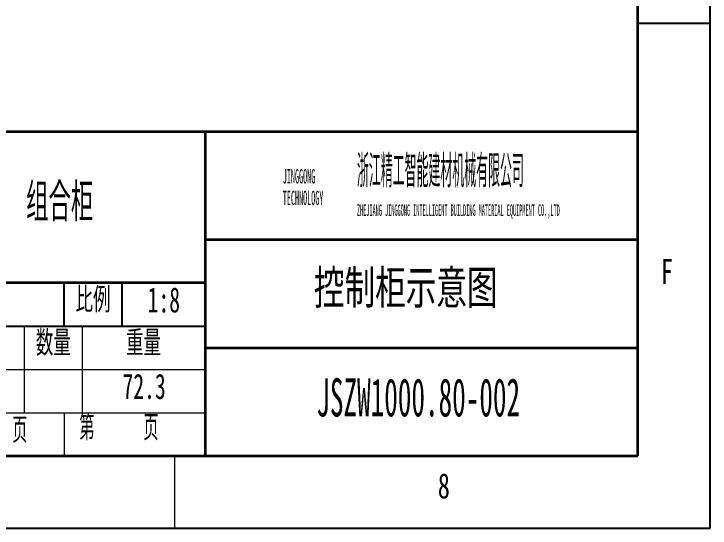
# Model space of a CAD drawing. Header units: millimetres. Extents: x 0 to 4752, y 0 to 3360.
# Drawn here: x 3980 to 4752, y 0 to 570 of the extents above; entities that cross this region are included whole.
import ezdxf

# ---------------------------------------------------------------- set-up
doc = ezdxf.new("R2010")
doc.units = ezdxf.units.MM
doc.header["$LTSCALE"] = 8
doc.layers.add('图框线', color=5, linetype='Continuous', lineweight=35)
doc.layers.add('轮廓线', color=7, linetype='Continuous', lineweight=35)
doc.layers.add('细线', color=5, linetype='Continuous')
doc.styles.add('SLDTEXTSTYLE0', font='TXT', dxfattribs={"width": 0.333762, "bigfont": 'bigfont'})
doc.styles.add('SLDTEXTSTYLE1', font='TXT', dxfattribs={"width": 0.333762})
doc.styles.add('SLDTEXTSTYLE10', font='TXT', dxfattribs={"width": 0.63})
doc.styles.add('SLDTEXTSTYLE11', font='TXT', dxfattribs={"width": 0.63, "bigfont": 'bigfont'})
doc.styles.add('SLDTEXTSTYLE12', font='TXT', dxfattribs={"width": 0.543333, "bigfont": 'bigfont'})
doc.styles.add('SLDTEXTSTYLE13', font='TXT', dxfattribs={"width": 0.537143, "bigfont": 'bigfont'})
doc.styles.add('SLDTEXTSTYLE15', font='TXT', dxfattribs={"width": 0.532812, "bigfont": 'bigfont'})
doc.styles.add('SLDTEXTSTYLE16', font='TXT', dxfattribs={"width": 0.728809, "bigfont": 'bigfont'})
doc.styles.add('SLDTEXTSTYLE2', font='TXT', dxfattribs={"width": 0.375524})
doc.styles.add('SLDTEXTSTYLE20', font='TXT', dxfattribs={"width": 0.523039})
doc.styles.add('SLDTEXTSTYLE4', font='TXT', dxfattribs={"width": 0.7})

# ---------------------------------------------------------------- blocks, each defined once
blk = doc.blocks.new('SW_NOTE_0_1')
at = {"color": 0, "linetype": 'Continuous', "lineweight": 0, "char_height": 16, "attachment_point": 1, "style": 'SLDTEXTSTYLE2'}
for s, insert in [('JINGGONG', (0, 20.63)), ('TECHNOLOGY', (0, -3.37))]:
    blk.add_mtext(s, dxfattribs=dict(at, insert=insert))
blk = doc.blocks.new('SW_NOTE_0')
at = {"color": 0, "linetype": 'Continuous', "lineweight": 0, "attachment_point": 1}
for s, insert, char_height, style in [('浙江精工智能建材机械有限公司', (0, 46.41), 36, 'SLDTEXTSTYLE0'), ('ZHEJIANG JINGGONG INTELLIGENT BUILDING MATERIAL EQUIPMENT CO.,LTD', (0, -8.56), 12.7, 'SLDTEXTSTYLE1')]:
    blk.add_mtext(s, dxfattribs=dict(at, insert=insert, char_height=char_height, style=style))
blk = doc.blocks.new('块1_1')
at = {"color": 3, "linetype": 'Continuous', "lineweight": 0, "true_color": 0x00ff00}
blk.add_blockref('SW_NOTE_0', (-2.1, 413.18), dxfattribs=at)
blk = doc.blocks.new('浙江精工智能建材机械有限公司_俞工')
at = {"color": 7, "linetype": 'Continuous'}
blk.add_blockref('块1_1', (84.52, -388.25), dxfattribs=at)
at = {"color": 7, "linetype": 'Continuous', "lineweight": 0}
blk.add_blockref('SW_NOTE_0_1', (0.22, 34.96), dxfattribs=at)

msp = doc.modelspace()

# ---------------------------------------------------------------- linework, layer by layer
at = {"color": 5, "linetype": 'Continuous', "lineweight": 18, "true_color": 0x0000ff}
for p, q in [((3992, 128), (3992, 224)), ((4056, 128), (4056, 224)), ((3880, 176), (4192, 176)), ((3448, 128), (4192, 128)), ((4036, 128), (4036, 80.20014)), ((4158, 80), (4158, 0))]:
    msp.add_line(p, q, dxfattribs=at)
at = {"layer": '图框线'}
for p, q in [((4672, 80), (4672, 3280)), ((3232, 440), (4672, 440)), ((200, 80), (4672, 80))]:
    msp.add_line(p, q, dxfattribs=at)
at = {"layer": '细线'}
for p, q in [((4752, 0), (4752, 3360)), ((4752, 560), (4672, 560)), ((4036, 224), (4036, 272)), ((4100, 224), (4100, 272)), ((3880, 224), (4192, 224)), ((0, 0), (4752, 0))]:
    msp.add_line(p, q, dxfattribs=at)
at = {"layer": '轮廓线'}
for p, q in [((4192, 440), (4192, 80)), ((4672, 320), (4192, 320)), ((4192, 272), (3880, 272)), ((4192, 200), (4672, 200))]:
    msp.add_line(p, q, dxfattribs=at)

# ---------------------------------------------------------------- block references
at = {"color": 7, "linetype": 'Continuous'}
msp.add_blockref('浙江精工智能建材机械有限公司_俞工', (4278.046255, 342.749427), dxfattribs=at)

# ---------------------------------------------------------------- texts
at = {"color": 7, "linetype": 'Continuous', "lineweight": 0, "attachment_point": 2}
for s, insert, char_height, style in [('组合柜', (4030.813402, 382.665162), 42.3333333, 'SLDTEXTSTYLE15'), ('控制柜示意图', (4414.519774, 286.665162), 42.3333333, 'SLDTEXTSTYLE16'), ('1:8', (4146.335417, 267.25494), 28, 'SLDTEXTSTYLE10'), ('72.3', (4124.447223, 171.25494), 28, 'SLDTEXTSTYLE10'), ('JSZW1000.80-002', (4428.379482, 166.212161), 42.33333333, 'SLDTEXTSTYLE20')]:
    msp.add_mtext(s, dxfattribs=dict(at, insert=insert, char_height=char_height, style=style))
at = {"color": 3, "linetype": 'Continuous', "lineweight": 0, "true_color": 0x00ff00, "char_height": 28}
for s, insert, attachment_point, style in [('比例', (4067.815278, 267.254938), 2, 'SLDTEXTSTYLE11'), ('数量', (4023.815278, 219.254938), 2, 'SLDTEXTSTYLE11'), ('重量', (4123.815278, 219.254938), 2, 'SLDTEXTSTYLE11'), ('共     页', (3894.767524, 122.545023), 1, 'SLDTEXTSTYLE13'), ('第    页', (4052.691944, 125.439561), 1, 'SLDTEXTSTYLE12')]:
    msp.add_mtext(s, dxfattribs=dict(at, insert=insert, attachment_point=attachment_point, style=style))
at = {"layer": '细线', "char_height": 28, "attachment_point": 1, "style": 'SLDTEXTSTYLE4'}
for s, insert in [('F', (4697.574625, 298.671047)), ('8', (4450.149479, 60.890088))]:
    msp.add_mtext(s, dxfattribs=dict(at, insert=insert))

doc.saveas('drawing.dxf')
